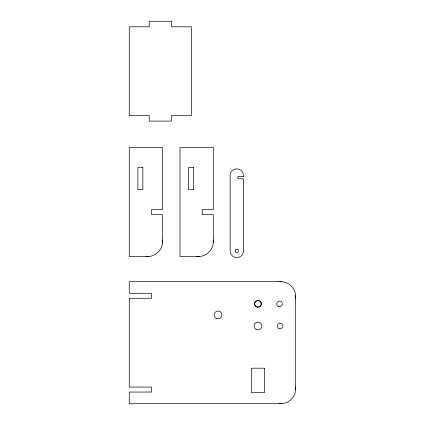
<?xml version="1.0" encoding="UTF-8"?>
<svg xmlns="http://www.w3.org/2000/svg" width="425" height="425" viewBox="0 0 425 425"><rect width="100%" height="100%" fill="white"/><g stroke="black" fill="none" stroke-linecap="round" stroke-linejoin="round"><path stroke-width="0.64" d="M295.688 298.302L295.46 293.84A15.258 15.258 0 0 0 283.502 281.887L279.044 281.658M148.543 256.551L129.264 256.551L129.264 147.544L162.547 147.544L162.547 209.679L151.454 209.679L151.454 214.667L162.547 214.667L162.547 242.548M199.298 256.551L180.025 256.551L180.025 147.544L213.308 147.544L213.308 209.679L202.215 209.679L202.215 214.667L213.308 214.667L213.308 242.548M281.679 281.658L129.264 281.658L129.264 293.308L151.454 293.308L151.454 298.302L129.264 298.302L129.264 387.058L151.454 387.058L151.454 392.052L129.264 392.052L129.264 403.702L281.679 403.702M196.663 256.551L201.121 256.323A15.258 15.258 0 0 0 213.079 244.37L213.308 239.913M145.908 256.551L150.365 256.323A15.258 15.258 0 0 0 162.318 244.37L162.547 239.913M279.044 403.702L283.502 403.474A15.258 15.258 0 0 0 295.46 391.515L295.688 387.058M295.688 295.667L295.688 389.693M254.745 303.004C253.507 307.105 260.259 308.863 261.184 304.688C262.422 300.592 255.669 298.828 254.745 303.004M171.424 21.25L149.233 21.25L149.233 26.796L129.264 26.796L129.264 115.558L149.233 115.558L149.233 121.104L171.424 121.104L171.424 115.558L191.393 115.558L191.393 26.796L171.424 26.796L171.424 21.25M142.853 167.519L137.865 167.519L137.865 189.709L142.853 189.709L142.853 167.519M193.614 167.519L188.62 167.519L188.62 189.709L193.614 189.709L193.614 167.519M243.461 176.609L237.91 176.609L237.91 178.829L243.461 178.829L243.461 252.052A6.768 6.768 0 0 1 230.148 252.052L230.148 174.388A6.768 6.768 0 0 1 243.461 174.388L243.461 176.609M264.621 368.199L251.308 368.199L251.308 392.604L264.621 392.604L264.621 368.199M216.081 318.304A3.883 3.883 0 0 0 221.903 314.941A3.883 3.883 0 0 0 216.081 311.578A3.883 3.883 0 0 0 216.081 318.304M278.768 328.44A2.773 2.773 0 0 0 282.928 326.039A2.773 2.773 0 0 0 278.768 323.632A2.773 2.773 0 0 0 278.768 328.44M278.21 306.25A2.773 2.773 0 0 0 282.37 303.848A2.773 2.773 0 0 0 278.21 301.447A2.773 2.773 0 0 0 278.21 306.25M256.296 306.733A3.331 3.331 0 0 0 261.295 303.848A3.331 3.331 0 0 0 256.296 300.958A3.331 3.331 0 0 0 256.296 306.733M256.02 329.402A3.889 3.889 0 0 0 261.853 326.039A3.889 3.889 0 0 0 256.02 322.671A3.889 3.889 0 0 0 256.02 329.402M235.625 252.009A1.663 1.663 0 0 0 238.409 251.265A1.663 1.663 0 0 0 236.374 249.225A1.663 1.663 0 0 0 235.625 252.009"/></g></svg>
